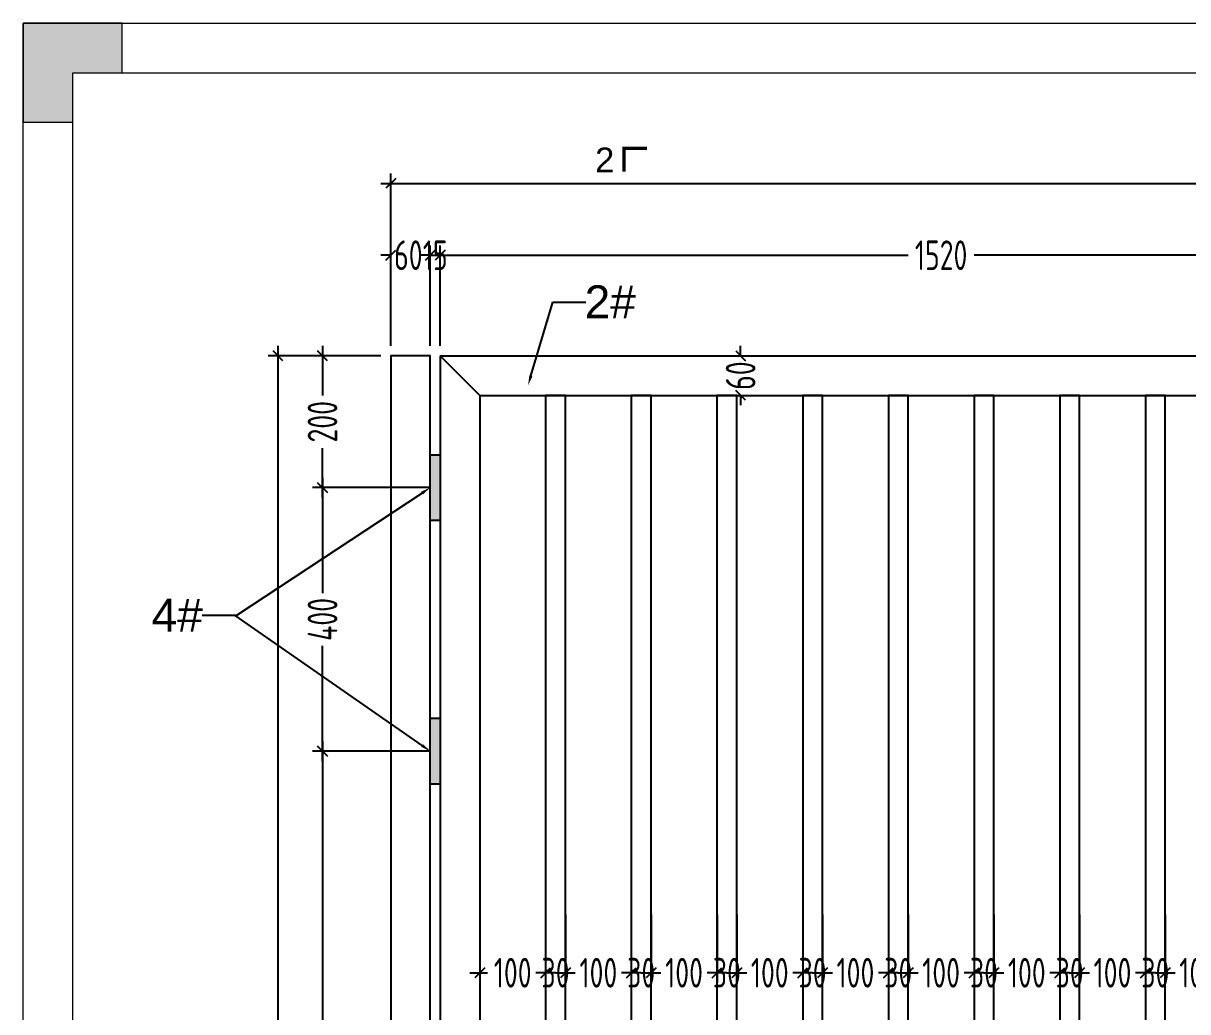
# Model space of a CAD drawing. Header units: millimetres. Extents: x 136606 to 1229059, y 82794 to 127566.
# Drawn here: x 963961 to 965728, y 125840 to 127340 of the extents above; entities that cross this region are included whole.
import ezdxf
from ezdxf import colors
from ezdxf.entities.mleader import LeaderData, LeaderLine
from ezdxf.math import Vec2, Vec3

# ---------------------------------------------------------------- set-up
doc = ezdxf.new("R2010")
doc.units = ezdxf.units.MM
for name, color, linetype in [('00打印图框', 255, 'Continuous'), ('方管', 100, 'Continuous'), ('标注', 9, 'Continuous')]:
    doc.layers.add(name, color=color, linetype=linetype)
doc.layers.add('图框', color=7, linetype='Continuous', lineweight=13)
doc.layers.add('文本', color=3, linetype='Continuous', lineweight=13)
doc.styles.add('Arial', font='arial.ttf')
doc.styles.add('hztxt', font='ros1.shx', dxfattribs={"width": 0.8, "bigfont": 'hztxt.shx'})
doc.dimstyles.new('DIM-15', dxfattribs={"dimscale": 15, "dimtxt": 3, "dimasz": 1, "dimexe": 1, "dimexo": 1, "dimgap": 0.5, "dimtad": 0, "dimdec": 1, "dimrnd": 0.0005, "dimzin": 9, "dimdsep": 46, "dimtxsty": 'hztxt', "dimblk": 'OBLIQUE', "dimcen": 0, "dimdle": 1, "dimclrd": 9, "dimclre": 9, "dimclrt": 2, "dimazin": 2, "dimtfac": 1, "dimtdec": 1, "dimtix": 1, "dimtofl": 0, "dimtmove": 2, "dimatfit": 3, "dimfxl": 1, "dimarcsym": 2})

# ---------------------------------------------------------------- blocks, each defined once
blk = doc.blocks.new('_Oblique')
at = {"color": 0, "linetype": 'ByBlock', "lineweight": -2}
blk.add_line((-0.5, -0.5), (0.5, 0.5), dxfattribs=at)
blk = doc.blocks.new('*D1423')
at = {"layer": 'Defpoints', "color": 0, "transparency": 16777216}
for p in [(967718.8, 127097.1), (964518.8, 126835.3), (967718.8, 126835.3)]:
    blk.add_point(p, dxfattribs=at)
at = {"layer": '标注', "color": 9, "lineweight": -2, "transparency": 16777216}
for p, q in [((964518.8, 126850.3), (964518.8, 127112.1)), ((967718.8, 126850.3), (967718.8, 127112.1)), ((964503.8, 127097.1), (966066.9, 127097.1)), ((967733.8, 127097.1), (966170.7, 127097.1))]:
    blk.add_line(p, q, dxfattribs=at)
at = {"layer": '标注', "color": 9, "lineweight": -2, "transparency": 16777216, "xscale": 15, "yscale": 15, "zscale": 15, "rotation": 180}
blk.add_blockref('_Oblique', (964518.8, 127097.1), dxfattribs=at)
at = {"layer": '标注', "color": 9, "lineweight": -2, "transparency": 16777216, "xscale": 15, "yscale": 15, "zscale": 15}
blk.add_blockref('_Oblique', (967718.8, 127097.1), dxfattribs=at)
at = {"layer": '标注', "color": 2, "transparency": 16777216, "insert": (966118.8, 127097.1), "char_height": 45, "attachment_point": 5, "style": 'hztxt'}
blk.add_mtext('3200', dxfattribs=at)
blk = doc.blocks.new('*D1442')
at = {"layer": 'Defpoints', "color": 0, "transparency": 16777216}
for p in [(966113.8, 126988), (964593.8, 126835.3), (966113.8, 126835.3)]:
    blk.add_point(p, dxfattribs=at)
at = {"layer": '标注', "color": 9, "lineweight": -2, "transparency": 16777216}
for p, q in [((964593.8, 126850.3), (964593.8, 127003)), ((966113.8, 126850.3), (966113.8, 127003)), ((964578.8, 126988), (965303.7, 126988)), ((966128.8, 126988), (965403.9, 126988))]:
    blk.add_line(p, q, dxfattribs=at)
at = {"layer": '标注', "color": 9, "lineweight": -2, "transparency": 16777216, "xscale": 15, "yscale": 15, "zscale": 15, "rotation": 180}
blk.add_blockref('_Oblique', (964593.8, 126988), dxfattribs=at)
at = {"layer": '标注', "color": 9, "lineweight": -2, "transparency": 16777216, "xscale": 15, "yscale": 15, "zscale": 15}
blk.add_blockref('_Oblique', (966113.8, 126988), dxfattribs=at)
at = {"layer": '标注', "color": 2, "transparency": 16777216, "insert": (965353.8, 126988), "char_height": 45, "attachment_point": 5, "style": 'hztxt'}
blk.add_mtext('1520', dxfattribs=at)
blk = doc.blocks.new('*D1424')
at = {"layer": 'Defpoints', "color": 0, "transparency": 16777216}
for p in [(964578.8, 126988), (964578.8, 126835.3), (964593.8, 126835.3)]:
    blk.add_point(p, dxfattribs=at)
at = {"layer": '方管', "color": 9, "lineweight": -2, "transparency": 16777216}
for p, q in [((964578.8, 126850.3), (964578.8, 127003)), ((964593.8, 126850.3), (964593.8, 127003)), ((964578.8, 126988), (964563.8, 126988)), ((964593.8, 126988), (964608.8, 126988))]:
    blk.add_line(p, q, dxfattribs=at)
at = {"layer": '方管', "color": 9, "lineweight": -2, "transparency": 16777216, "xscale": 15, "yscale": 15, "zscale": 15}
blk.add_blockref('_Oblique', (964578.8, 126988), dxfattribs=at)
at = {"layer": '方管', "color": 9, "lineweight": -2, "transparency": 16777216, "xscale": 15, "yscale": 15, "zscale": 15, "rotation": 180}
blk.add_blockref('_Oblique', (964593.8, 126988), dxfattribs=at)
at = {"layer": '方管', "color": 2, "transparency": 16777216, "insert": (964586.3, 126988), "char_height": 45, "attachment_point": 5, "style": 'hztxt'}
blk.add_mtext('15', dxfattribs=at)
blk = doc.blocks.new('*D1406')
at = {"layer": 'Defpoints', "color": 0, "transparency": 16777216}
for p in [(964518.8, 126988), (964518.8, 126835.3), (964578.8, 126835.3)]:
    blk.add_point(p, dxfattribs=at)
at = {"layer": '方管', "color": 9, "lineweight": -2, "transparency": 16777216}
for p, q in [((964518.8, 126850.3), (964518.8, 127003)), ((964578.8, 126850.3), (964578.8, 127003)), ((964518.8, 126988), (964503.8, 126988)), ((964578.8, 126988), (964593.8, 126988))]:
    blk.add_line(p, q, dxfattribs=at)
at = {"layer": '方管', "color": 9, "lineweight": -2, "transparency": 16777216, "xscale": 15, "yscale": 15, "zscale": 15}
blk.add_blockref('_Oblique', (964518.8, 126988), dxfattribs=at)
at = {"layer": '方管', "color": 9, "lineweight": -2, "transparency": 16777216, "xscale": 15, "yscale": 15, "zscale": 15, "rotation": 180}
blk.add_blockref('_Oblique', (964578.8, 126988), dxfattribs=at)
at = {"layer": '方管', "color": 2, "transparency": 16777216, "insert": (964545.5, 126988), "char_height": 45, "attachment_point": 5, "style": 'hztxt'}
blk.add_mtext('60', dxfattribs=at)
blk = doc.blocks.new('*D1410')
at = {"layer": 'Defpoints', "color": 0, "transparency": 16777216}
for p in [(964518.8, 126835.3), (964347.7, 124545.3), (964518.8, 124545.3)]:
    blk.add_point(p, dxfattribs=at)
at = {"layer": '标注', "color": 9, "lineweight": -2, "transparency": 16777216}
for p, q in [((964347.7, 126850.3), (964347.7, 125742.2)), ((964503.8, 126835.3), (964332.7, 126835.3)), ((964347.7, 124530.3), (964347.7, 125638.4)), ((964503.8, 124545.3), (964332.7, 124545.3))]:
    blk.add_line(p, q, dxfattribs=at)
at = {"layer": '标注', "color": 9, "lineweight": -2, "transparency": 16777216, "xscale": 15, "yscale": 15, "zscale": 15}
for p, rotation in [((964347.7, 126835.3), 90), ((964347.7, 124545.3), 270)]:
    blk.add_blockref('_Oblique', p, dxfattribs=dict(at, rotation=rotation))
at = {"layer": '标注', "color": 2, "transparency": 16777216, "insert": (964347.7, 125690.3), "char_height": 45, "attachment_point": 5, "rotation": 90, "style": 'hztxt'}
blk.add_mtext('2290', dxfattribs=at)
blk = doc.blocks.new('*D1441')
at = {"layer": 'Defpoints', "color": 0, "transparency": 16777216}
for p in [(965016.3, 126835.3), (965049.6, 126835.3), (965016.3, 126775.3)]:
    blk.add_point(p, dxfattribs=at)
at = {"layer": '标注', "color": 9, "lineweight": -2, "transparency": 16777216}
for p, q in [((965049.6, 126835.3), (965049.6, 126850.3)), ((965031.3, 126835.3), (965064.6, 126835.3)), ((965031.3, 126775.3), (965064.6, 126775.3)), ((965049.6, 126775.3), (965049.6, 126760.3))]:
    blk.add_line(p, q, dxfattribs=at)
at = {"layer": '标注', "color": 9, "lineweight": -2, "transparency": 16777216, "xscale": 15, "yscale": 15, "zscale": 15}
for p, rotation in [((965049.6, 126835.3), 270), ((965049.6, 126775.3), 90)]:
    blk.add_blockref('_Oblique', p, dxfattribs=dict(at, rotation=rotation))
at = {"layer": '标注', "color": 2, "transparency": 16777216, "insert": (965049.6, 126805.3), "char_height": 45, "attachment_point": 5, "rotation": 90, "style": 'hztxt'}
blk.add_mtext('60', dxfattribs=at)
blk = doc.blocks.new('GW-TK')
at = {"layer": '图框', "linetype": 'Continuous', "lineweight": 0}
h = blk.add_hatch(color=256, dxfattribs=at)
h.dxf.hatch_style = 1
h.paths.add_polyline_path([(927183.55, 464715.01), (927183.55, 464705.01), (927188.55, 464705.01), (927188.55, 464710.01), (927193.56, 464710.01), (927193.56, 464715.01)])
blk.add_lwpolyline([(927188.55, 464705.01), (927188.55, 464710.01), (927193.56, 464710.01), (927193.56, 464715.01), (927183.55, 464715.01), (927183.55, 464705.01)], close=True, dxfattribs=at)
at = {"layer": '图框'}
for points in [[(927183.55, 464715.01), (927603.55, 464715.01), (927603.55, 464418.01), (927183.55, 464418.01)], [(927188.55, 464710.01), (927598.55, 464710.01), (927598.55, 464423.01), (927188.55, 464423.01)]]:
    blk.add_lwpolyline(points, close=True, dxfattribs=at)
blk = doc.blocks.new('*D1425')
at = {"layer": 'Defpoints', "color": 0, "transparency": 16777216}
for p in [(964518.8, 126835.3), (964415.3, 126635.3), (964593.8, 126635.3)]:
    blk.add_point(p, dxfattribs=at)
at = {"layer": '方管', "color": 9, "lineweight": -2, "transparency": 16777216}
for p, q in [((964415.3, 126850.3), (964415.3, 126775.2)), ((964503.8, 126835.3), (964400.3, 126835.3)), ((964415.3, 126620.3), (964415.3, 126695.4)), ((964578.8, 126635.3), (964400.3, 126635.3))]:
    blk.add_line(p, q, dxfattribs=at)
at = {"layer": '方管', "color": 9, "lineweight": -2, "transparency": 16777216, "xscale": 15, "yscale": 15, "zscale": 15}
for p, rotation in [((964415.3, 126835.3), 90), ((964415.3, 126635.3), 270)]:
    blk.add_blockref('_Oblique', p, dxfattribs=dict(at, rotation=rotation))
at = {"layer": '方管', "color": 2, "transparency": 16777216, "insert": (964415.3, 126735.3), "char_height": 45, "attachment_point": 5, "rotation": 90, "style": 'hztxt'}
blk.add_mtext('200', dxfattribs=at)
blk = doc.blocks.new('*D1426')
at = {"color": 9, "lineweight": -2, "transparency": 16777216}
for p, q in [((964415.3, 126650.3), (964415.3, 126475.2)), ((964578.8, 126635.3), (964400.3, 126635.3)), ((964415.3, 126220.3), (964415.3, 126395.4)), ((964578.8, 126235.3), (964400.3, 126235.3))]:
    blk.add_line(p, q, dxfattribs=at)
at = {"layer": 'Defpoints', "color": 0, "transparency": 16777216}
for p in [(964593.8, 126635.3), (964415.3, 126235.3), (964593.8, 126235.3)]:
    blk.add_point(p, dxfattribs=at)
at = {"color": 9, "lineweight": -2, "transparency": 16777216, "xscale": 15, "yscale": 15, "zscale": 15}
for p, rotation in [((964415.3, 126635.3), 90), ((964415.3, 126235.3), 270)]:
    blk.add_blockref('_Oblique', p, dxfattribs=dict(at, rotation=rotation))
at = {"color": 2, "transparency": 16777216, "insert": (964415.3, 126435.3), "char_height": 45, "attachment_point": 5, "rotation": 90, "style": 'hztxt'}
blk.add_mtext('400', dxfattribs=at)
blk = doc.blocks.new('*D1427')
at = {"color": 9, "lineweight": -2, "transparency": 16777216}
for p, q in [((964415.3, 126250.3), (964415.3, 125600.4)), ((964578.8, 126235.3), (964400.3, 126235.3)), ((964415.3, 124850.3), (964415.3, 125500.2)), ((964578.8, 124865.3), (964400.3, 124865.3))]:
    blk.add_line(p, q, dxfattribs=at)
at = {"layer": 'Defpoints', "color": 0, "transparency": 16777216}
for p in [(964593.8, 126235.3), (964415.3, 124865.3), (964593.8, 124865.3)]:
    blk.add_point(p, dxfattribs=at)
at = {"color": 9, "lineweight": -2, "transparency": 16777216, "xscale": 15, "yscale": 15, "zscale": 15}
for p, rotation in [((964415.3, 126235.3), 90), ((964415.3, 124865.3), 270)]:
    blk.add_blockref('_Oblique', p, dxfattribs=dict(at, rotation=rotation))
at = {"color": 2, "transparency": 16777216, "insert": (964415.3, 125550.3), "char_height": 45, "attachment_point": 5, "rotation": 90, "style": 'hztxt'}
blk.add_mtext('1370', dxfattribs=at)
blk = doc.blocks.new('*U1349')
at = {"layer": '方管', "color": 0}
blk.add_lwpolyline([(-15, 1025), (-15, -1025), (15, -1025), (15, 1025), (-15, 1025)], dxfattribs=at)
blk = doc.blocks.new('*U1350')
at = {"color": 0, "linetype": 'ByBlock', "lineweight": -2, "transparency": 16777216}
for p in [(0, 0), (130, 0), (260, 0), (390, 0), (520, 0), (650, 0), (780, 0), (910, 0), (1040, 0), (1170, 0)]:
    blk.add_blockref('*U1349', p, dxfattribs=at)
blk = doc.blocks.new('*D1428')
at = {"color": 9, "lineweight": -2, "transparency": 16777216}
for p, q in [((964653.8, 125987.6), (964653.8, 125884)), ((964753.8, 125987.6), (964753.8, 125884)), ((964638.8, 125899), (964665.7, 125899)), ((964768.8, 125899), (964741.9, 125899))]:
    blk.add_line(p, q, dxfattribs=at)
at = {"layer": 'Defpoints', "color": 0, "transparency": 16777216}
for p in [(964653.8, 126002.6), (964753.8, 126002.6), (964753.8, 125899)]:
    blk.add_point(p, dxfattribs=at)
at = {"color": 9, "lineweight": -2, "transparency": 16777216, "xscale": 15, "yscale": 15, "zscale": 15, "rotation": 180}
blk.add_blockref('_Oblique', (964653.8, 125899), dxfattribs=at)
at = {"color": 9, "lineweight": -2, "transparency": 16777216, "xscale": 15, "yscale": 15, "zscale": 15}
blk.add_blockref('_Oblique', (964753.8, 125899), dxfattribs=at)
at = {"color": 2, "transparency": 16777216, "insert": (964703.8, 125899), "char_height": 45, "attachment_point": 5, "style": 'hztxt'}
blk.add_mtext('100', dxfattribs=at)
blk = doc.blocks.new('*D1429')
at = {"color": 9, "lineweight": -2, "transparency": 16777216}
for p, q in [((964753.8, 125987.6), (964753.8, 125884)), ((964783.8, 125987.6), (964783.8, 125884)), ((964753.8, 125899), (964738.8, 125899)), ((964783.8, 125899), (964798.8, 125899))]:
    blk.add_line(p, q, dxfattribs=at)
at = {"layer": 'Defpoints', "color": 0, "transparency": 16777216}
for p in [(964753.8, 126002.6), (964783.8, 126002.6), (964783.8, 125899)]:
    blk.add_point(p, dxfattribs=at)
at = {"color": 9, "lineweight": -2, "transparency": 16777216, "xscale": 15, "yscale": 15, "zscale": 15}
blk.add_blockref('_Oblique', (964753.8, 125899), dxfattribs=at)
at = {"color": 9, "lineweight": -2, "transparency": 16777216, "xscale": 15, "yscale": 15, "zscale": 15, "rotation": 180}
blk.add_blockref('_Oblique', (964783.8, 125899), dxfattribs=at)
at = {"color": 2, "transparency": 16777216, "insert": (964768.8, 125899), "char_height": 45, "attachment_point": 5, "style": 'hztxt'}
blk.add_mtext('30', dxfattribs=at)
blk = doc.blocks.new('*D1430')
at = {"color": 9, "lineweight": -2, "transparency": 16777216}
for p, q in [((964783.8, 125987.6), (964783.8, 125884)), ((964883.8, 125987.6), (964883.8, 125884)), ((964768.8, 125899), (964795.7, 125899)), ((964898.8, 125899), (964871.9, 125899))]:
    blk.add_line(p, q, dxfattribs=at)
at = {"layer": 'Defpoints', "color": 0, "transparency": 16777216}
for p in [(964783.8, 126002.6), (964883.8, 126002.6), (964883.8, 125899)]:
    blk.add_point(p, dxfattribs=at)
at = {"color": 9, "lineweight": -2, "transparency": 16777216, "xscale": 15, "yscale": 15, "zscale": 15, "rotation": 180}
blk.add_blockref('_Oblique', (964783.8, 125899), dxfattribs=at)
at = {"color": 9, "lineweight": -2, "transparency": 16777216, "xscale": 15, "yscale": 15, "zscale": 15}
blk.add_blockref('_Oblique', (964883.8, 125899), dxfattribs=at)
at = {"color": 2, "transparency": 16777216, "insert": (964833.8, 125899), "char_height": 45, "attachment_point": 5, "style": 'hztxt'}
blk.add_mtext('100', dxfattribs=at)
blk = doc.blocks.new('*D1366')
at = {"color": 9, "lineweight": -2, "transparency": 16777216}
for p, q in [((964883.8, 125987.6), (964883.8, 125884)), ((964913.8, 125987.6), (964913.8, 125884)), ((964883.8, 125899), (964868.8, 125899)), ((964913.8, 125899), (964928.8, 125899))]:
    blk.add_line(p, q, dxfattribs=at)
at = {"layer": 'Defpoints', "color": 0, "transparency": 16777216}
for p in [(964883.8, 126002.6), (964913.8, 126002.6), (964913.8, 125899)]:
    blk.add_point(p, dxfattribs=at)
at = {"color": 9, "lineweight": -2, "transparency": 16777216, "xscale": 15, "yscale": 15, "zscale": 15}
blk.add_blockref('_Oblique', (964883.8, 125899), dxfattribs=at)
at = {"color": 9, "lineweight": -2, "transparency": 16777216, "xscale": 15, "yscale": 15, "zscale": 15, "rotation": 180}
blk.add_blockref('_Oblique', (964913.8, 125899), dxfattribs=at)
at = {"color": 2, "transparency": 16777216, "insert": (964898.8, 125899), "char_height": 45, "attachment_point": 5, "style": 'hztxt'}
blk.add_mtext('30', dxfattribs=at)
blk = doc.blocks.new('*D1367')
at = {"color": 9, "lineweight": -2, "transparency": 16777216}
for p, q in [((964913.8, 125987.6), (964913.8, 125884)), ((965013.8, 125987.6), (965013.8, 125884)), ((964898.8, 125899), (964925.7, 125899)), ((965028.8, 125899), (965001.9, 125899))]:
    blk.add_line(p, q, dxfattribs=at)
at = {"layer": 'Defpoints', "color": 0, "transparency": 16777216}
for p in [(964913.8, 126002.6), (965013.8, 126002.6), (965013.8, 125899)]:
    blk.add_point(p, dxfattribs=at)
at = {"color": 9, "lineweight": -2, "transparency": 16777216, "xscale": 15, "yscale": 15, "zscale": 15, "rotation": 180}
blk.add_blockref('_Oblique', (964913.8, 125899), dxfattribs=at)
at = {"color": 9, "lineweight": -2, "transparency": 16777216, "xscale": 15, "yscale": 15, "zscale": 15}
blk.add_blockref('_Oblique', (965013.8, 125899), dxfattribs=at)
at = {"color": 2, "transparency": 16777216, "insert": (964963.8, 125899), "char_height": 45, "attachment_point": 5, "style": 'hztxt'}
blk.add_mtext('100', dxfattribs=at)
blk = doc.blocks.new('*D1368')
at = {"color": 9, "lineweight": -2, "transparency": 16777216}
for p, q in [((965013.8, 125987.6), (965013.8, 125884)), ((965043.8, 125987.6), (965043.8, 125884)), ((965013.8, 125899), (964998.8, 125899)), ((965043.8, 125899), (965058.8, 125899))]:
    blk.add_line(p, q, dxfattribs=at)
at = {"layer": 'Defpoints', "color": 0, "transparency": 16777216}
for p in [(965013.8, 126002.6), (965043.8, 126002.6), (965043.8, 125899)]:
    blk.add_point(p, dxfattribs=at)
at = {"color": 9, "lineweight": -2, "transparency": 16777216, "xscale": 15, "yscale": 15, "zscale": 15}
blk.add_blockref('_Oblique', (965013.8, 125899), dxfattribs=at)
at = {"color": 9, "lineweight": -2, "transparency": 16777216, "xscale": 15, "yscale": 15, "zscale": 15, "rotation": 180}
blk.add_blockref('_Oblique', (965043.8, 125899), dxfattribs=at)
at = {"color": 2, "transparency": 16777216, "insert": (965028.8, 125899), "char_height": 45, "attachment_point": 5, "style": 'hztxt'}
blk.add_mtext('30', dxfattribs=at)
blk = doc.blocks.new('*D1369')
at = {"color": 9, "lineweight": -2, "transparency": 16777216}
for p, q in [((965043.8, 125987.6), (965043.8, 125884)), ((965143.8, 125987.6), (965143.8, 125884)), ((965028.8, 125899), (965055.7, 125899)), ((965158.8, 125899), (965131.9, 125899))]:
    blk.add_line(p, q, dxfattribs=at)
at = {"layer": 'Defpoints', "color": 0, "transparency": 16777216}
for p in [(965043.8, 126002.6), (965143.8, 126002.6), (965143.8, 125899)]:
    blk.add_point(p, dxfattribs=at)
at = {"color": 9, "lineweight": -2, "transparency": 16777216, "xscale": 15, "yscale": 15, "zscale": 15, "rotation": 180}
blk.add_blockref('_Oblique', (965043.8, 125899), dxfattribs=at)
at = {"color": 9, "lineweight": -2, "transparency": 16777216, "xscale": 15, "yscale": 15, "zscale": 15}
blk.add_blockref('_Oblique', (965143.8, 125899), dxfattribs=at)
at = {"color": 2, "transparency": 16777216, "insert": (965093.8, 125899), "char_height": 45, "attachment_point": 5, "style": 'hztxt'}
blk.add_mtext('100', dxfattribs=at)
blk = doc.blocks.new('*D1370')
at = {"color": 9, "lineweight": -2, "transparency": 16777216}
for p, q in [((965143.8, 125987.6), (965143.8, 125884)), ((965173.8, 125987.6), (965173.8, 125884)), ((965143.8, 125899), (965128.8, 125899)), ((965173.8, 125899), (965188.8, 125899))]:
    blk.add_line(p, q, dxfattribs=at)
at = {"layer": 'Defpoints', "color": 0, "transparency": 16777216}
for p in [(965143.8, 126002.6), (965173.8, 126002.6), (965173.8, 125899)]:
    blk.add_point(p, dxfattribs=at)
at = {"color": 9, "lineweight": -2, "transparency": 16777216, "xscale": 15, "yscale": 15, "zscale": 15}
blk.add_blockref('_Oblique', (965143.8, 125899), dxfattribs=at)
at = {"color": 9, "lineweight": -2, "transparency": 16777216, "xscale": 15, "yscale": 15, "zscale": 15, "rotation": 180}
blk.add_blockref('_Oblique', (965173.8, 125899), dxfattribs=at)
at = {"color": 2, "transparency": 16777216, "insert": (965158.8, 125899), "char_height": 45, "attachment_point": 5, "style": 'hztxt'}
blk.add_mtext('30', dxfattribs=at)
blk = doc.blocks.new('*D1371')
at = {"color": 9, "lineweight": -2, "transparency": 16777216}
for p, q in [((965173.8, 125987.6), (965173.8, 125884)), ((965273.8, 125987.6), (965273.8, 125884)), ((965158.8, 125899), (965185.7, 125899)), ((965288.8, 125899), (965261.9, 125899))]:
    blk.add_line(p, q, dxfattribs=at)
at = {"layer": 'Defpoints', "color": 0, "transparency": 16777216}
for p in [(965173.8, 126002.6), (965273.8, 126002.6), (965273.8, 125899)]:
    blk.add_point(p, dxfattribs=at)
at = {"color": 9, "lineweight": -2, "transparency": 16777216, "xscale": 15, "yscale": 15, "zscale": 15, "rotation": 180}
blk.add_blockref('_Oblique', (965173.8, 125899), dxfattribs=at)
at = {"color": 9, "lineweight": -2, "transparency": 16777216, "xscale": 15, "yscale": 15, "zscale": 15}
blk.add_blockref('_Oblique', (965273.8, 125899), dxfattribs=at)
at = {"color": 2, "transparency": 16777216, "insert": (965223.8, 125899), "char_height": 45, "attachment_point": 5, "style": 'hztxt'}
blk.add_mtext('100', dxfattribs=at)
blk = doc.blocks.new('*D1372')
at = {"color": 9, "lineweight": -2, "transparency": 16777216}
for p, q in [((965273.8, 125987.6), (965273.8, 125884)), ((965303.8, 125987.6), (965303.8, 125884)), ((965273.8, 125899), (965258.8, 125899)), ((965303.8, 125899), (965318.8, 125899))]:
    blk.add_line(p, q, dxfattribs=at)
at = {"layer": 'Defpoints', "color": 0, "transparency": 16777216}
for p in [(965273.8, 126002.6), (965303.8, 126002.6), (965303.8, 125899)]:
    blk.add_point(p, dxfattribs=at)
at = {"color": 9, "lineweight": -2, "transparency": 16777216, "xscale": 15, "yscale": 15, "zscale": 15}
blk.add_blockref('_Oblique', (965273.8, 125899), dxfattribs=at)
at = {"color": 9, "lineweight": -2, "transparency": 16777216, "xscale": 15, "yscale": 15, "zscale": 15, "rotation": 180}
blk.add_blockref('_Oblique', (965303.8, 125899), dxfattribs=at)
at = {"color": 2, "transparency": 16777216, "insert": (965288.8, 125899), "char_height": 45, "attachment_point": 5, "style": 'hztxt'}
blk.add_mtext('30', dxfattribs=at)
blk = doc.blocks.new('*D1373')
at = {"color": 9, "lineweight": -2, "transparency": 16777216}
for p, q in [((965303.8, 125987.6), (965303.8, 125884)), ((965403.8, 125987.6), (965403.8, 125884)), ((965288.8, 125899), (965315.7, 125899)), ((965418.8, 125899), (965391.9, 125899))]:
    blk.add_line(p, q, dxfattribs=at)
at = {"layer": 'Defpoints', "color": 0, "transparency": 16777216}
for p in [(965303.8, 126002.6), (965403.8, 126002.6), (965403.8, 125899)]:
    blk.add_point(p, dxfattribs=at)
at = {"color": 9, "lineweight": -2, "transparency": 16777216, "xscale": 15, "yscale": 15, "zscale": 15, "rotation": 180}
blk.add_blockref('_Oblique', (965303.8, 125899), dxfattribs=at)
at = {"color": 9, "lineweight": -2, "transparency": 16777216, "xscale": 15, "yscale": 15, "zscale": 15}
blk.add_blockref('_Oblique', (965403.8, 125899), dxfattribs=at)
at = {"color": 2, "transparency": 16777216, "insert": (965353.8, 125899), "char_height": 45, "attachment_point": 5, "style": 'hztxt'}
blk.add_mtext('100', dxfattribs=at)
blk = doc.blocks.new('*D1374')
at = {"color": 9, "lineweight": -2, "transparency": 16777216}
for p, q in [((965403.8, 125987.6), (965403.8, 125884)), ((965433.8, 125987.6), (965433.8, 125884)), ((965403.8, 125899), (965388.8, 125899)), ((965433.8, 125899), (965448.8, 125899))]:
    blk.add_line(p, q, dxfattribs=at)
at = {"layer": 'Defpoints', "color": 0, "transparency": 16777216}
for p in [(965403.8, 126002.6), (965433.8, 126002.6), (965433.8, 125899)]:
    blk.add_point(p, dxfattribs=at)
at = {"color": 9, "lineweight": -2, "transparency": 16777216, "xscale": 15, "yscale": 15, "zscale": 15}
blk.add_blockref('_Oblique', (965403.8, 125899), dxfattribs=at)
at = {"color": 9, "lineweight": -2, "transparency": 16777216, "xscale": 15, "yscale": 15, "zscale": 15, "rotation": 180}
blk.add_blockref('_Oblique', (965433.8, 125899), dxfattribs=at)
at = {"color": 2, "transparency": 16777216, "insert": (965418.8, 125899), "char_height": 45, "attachment_point": 5, "style": 'hztxt'}
blk.add_mtext('30', dxfattribs=at)
blk = doc.blocks.new('*D1375')
at = {"color": 9, "lineweight": -2, "transparency": 16777216}
for p, q in [((965433.8, 125987.6), (965433.8, 125884)), ((965533.8, 125987.6), (965533.8, 125884)), ((965418.8, 125899), (965445.7, 125899)), ((965548.8, 125899), (965521.9, 125899))]:
    blk.add_line(p, q, dxfattribs=at)
at = {"layer": 'Defpoints', "color": 0, "transparency": 16777216}
for p in [(965433.8, 126002.6), (965533.8, 126002.6), (965533.8, 125899)]:
    blk.add_point(p, dxfattribs=at)
at = {"color": 9, "lineweight": -2, "transparency": 16777216, "xscale": 15, "yscale": 15, "zscale": 15, "rotation": 180}
blk.add_blockref('_Oblique', (965433.8, 125899), dxfattribs=at)
at = {"color": 9, "lineweight": -2, "transparency": 16777216, "xscale": 15, "yscale": 15, "zscale": 15}
blk.add_blockref('_Oblique', (965533.8, 125899), dxfattribs=at)
at = {"color": 2, "transparency": 16777216, "insert": (965483.8, 125899), "char_height": 45, "attachment_point": 5, "style": 'hztxt'}
blk.add_mtext('100', dxfattribs=at)
blk = doc.blocks.new('*D1376')
at = {"color": 9, "lineweight": -2, "transparency": 16777216}
for p, q in [((965533.8, 125987.6), (965533.8, 125884)), ((965563.8, 125987.6), (965563.8, 125884)), ((965533.8, 125899), (965518.8, 125899)), ((965563.8, 125899), (965578.8, 125899))]:
    blk.add_line(p, q, dxfattribs=at)
at = {"layer": 'Defpoints', "color": 0, "transparency": 16777216}
for p in [(965533.8, 126002.6), (965563.8, 126002.6), (965563.8, 125899)]:
    blk.add_point(p, dxfattribs=at)
at = {"color": 9, "lineweight": -2, "transparency": 16777216, "xscale": 15, "yscale": 15, "zscale": 15}
blk.add_blockref('_Oblique', (965533.8, 125899), dxfattribs=at)
at = {"color": 9, "lineweight": -2, "transparency": 16777216, "xscale": 15, "yscale": 15, "zscale": 15, "rotation": 180}
blk.add_blockref('_Oblique', (965563.8, 125899), dxfattribs=at)
at = {"color": 2, "transparency": 16777216, "insert": (965548.8, 125899), "char_height": 45, "attachment_point": 5, "style": 'hztxt'}
blk.add_mtext('30', dxfattribs=at)
blk = doc.blocks.new('*D1377')
at = {"color": 9, "lineweight": -2, "transparency": 16777216}
for p, q in [((965563.8, 125987.6), (965563.8, 125884)), ((965663.8, 125987.6), (965663.8, 125884)), ((965548.8, 125899), (965575.7, 125899)), ((965678.8, 125899), (965651.9, 125899))]:
    blk.add_line(p, q, dxfattribs=at)
at = {"layer": 'Defpoints', "color": 0, "transparency": 16777216}
for p in [(965563.8, 126002.6), (965663.8, 126002.6), (965663.8, 125899)]:
    blk.add_point(p, dxfattribs=at)
at = {"color": 9, "lineweight": -2, "transparency": 16777216, "xscale": 15, "yscale": 15, "zscale": 15, "rotation": 180}
blk.add_blockref('_Oblique', (965563.8, 125899), dxfattribs=at)
at = {"color": 9, "lineweight": -2, "transparency": 16777216, "xscale": 15, "yscale": 15, "zscale": 15}
blk.add_blockref('_Oblique', (965663.8, 125899), dxfattribs=at)
at = {"color": 2, "transparency": 16777216, "insert": (965613.8, 125899), "char_height": 45, "attachment_point": 5, "style": 'hztxt'}
blk.add_mtext('100', dxfattribs=at)
blk = doc.blocks.new('*D1378')
at = {"color": 9, "lineweight": -2, "transparency": 16777216}
for p, q in [((965663.8, 125987.6), (965663.8, 125884)), ((965693.8, 125987.6), (965693.8, 125884)), ((965663.8, 125899), (965648.8, 125899)), ((965693.8, 125899), (965708.8, 125899))]:
    blk.add_line(p, q, dxfattribs=at)
at = {"layer": 'Defpoints', "color": 0, "transparency": 16777216}
for p in [(965663.8, 126002.6), (965693.8, 126002.6), (965693.8, 125899)]:
    blk.add_point(p, dxfattribs=at)
at = {"color": 9, "lineweight": -2, "transparency": 16777216, "xscale": 15, "yscale": 15, "zscale": 15}
blk.add_blockref('_Oblique', (965663.8, 125899), dxfattribs=at)
at = {"color": 9, "lineweight": -2, "transparency": 16777216, "xscale": 15, "yscale": 15, "zscale": 15, "rotation": 180}
blk.add_blockref('_Oblique', (965693.8, 125899), dxfattribs=at)
at = {"color": 2, "transparency": 16777216, "insert": (965678.8, 125899), "char_height": 45, "attachment_point": 5, "style": 'hztxt'}
blk.add_mtext('30', dxfattribs=at)
blk = doc.blocks.new('*D1379')
at = {"color": 9, "lineweight": -2, "transparency": 16777216}
for p, q in [((965693.8, 125987.6), (965693.8, 125884)), ((965793.8, 125987.6), (965793.8, 125884)), ((965678.8, 125899), (965705.7, 125899)), ((965808.8, 125899), (965781.9, 125899))]:
    blk.add_line(p, q, dxfattribs=at)
at = {"layer": 'Defpoints', "color": 0, "transparency": 16777216}
for p in [(965693.8, 126002.6), (965793.8, 126002.6), (965793.8, 125899)]:
    blk.add_point(p, dxfattribs=at)
at = {"color": 9, "lineweight": -2, "transparency": 16777216, "xscale": 15, "yscale": 15, "zscale": 15, "rotation": 180}
blk.add_blockref('_Oblique', (965693.8, 125899), dxfattribs=at)
at = {"color": 9, "lineweight": -2, "transparency": 16777216, "xscale": 15, "yscale": 15, "zscale": 15}
blk.add_blockref('_Oblique', (965793.8, 125899), dxfattribs=at)
at = {"color": 2, "transparency": 16777216, "insert": (965743.8, 125899), "char_height": 45, "attachment_point": 5, "style": 'hztxt'}
blk.add_mtext('100', dxfattribs=at)

msp = doc.modelspace()

# ---------------------------------------------------------------- hatches: boundary and pattern name
at = {"layer": '方管'}
h = msp.add_hatch(color=256, dxfattribs=at)
h.dxf.hatch_style = 1
h.paths.add_polyline_path([(964593.7707, 126685.2991), (964578.7707, 126685.2991), (964578.7707, 126585.2991), (964593.7707, 126585.2991)])
h = msp.add_hatch(color=256, dxfattribs=at)
h.dxf.hatch_style = 1
h.paths.add_polyline_path([(964593.7707, 126285.2991), (964578.7707, 126285.2991), (964578.7707, 126185.2991), (964593.7707, 126185.2991)])

# ---------------------------------------------------------------- linework, layer by layer
at = {"const_width": 5}
msp.add_lwpolyline([(964907.8005, 127150.048), (964872.8005, 127150.048), (964872.8005, 127115.048)], dxfattribs=at)
at = {"color": 3}
for points in [[(964593.7707, 126685.2991), (964593.7707, 126585.2991), (964578.7707, 126585.2991), (964578.7707, 126685.2991), (964593.7707, 126685.2991)], [(964593.7707, 126285.2991), (964593.7707, 126185.2991), (964578.7707, 126185.2991), (964578.7707, 126285.2991), (964593.7707, 126285.2991)]]:
    msp.add_lwpolyline(points, dxfattribs=at)
at = {"layer": '标注', "color": 4}
for points in [[(964578.7707, 124553.2998), (964578.7707, 126835.2991), (964518.7707, 126835.2991), (964518.7707, 124553.2998)], [(964593.7707, 126835.2991), (966113.7707, 126835.2991), (966113.7707, 124665.2991), (964593.7707, 124665.2991)], [(964593.7707, 126835.2991), (964593.7707, 124665.2991)], [(964653.7707, 126775.2991), (964593.7707, 126835.2991)], [(964653.7707, 126775.2991), (966053.7707, 126775.2991), (966053.7707, 124725.2991), (964653.7707, 124725.2991)], [(964653.7707, 126775.2991), (964653.7707, 124725.2991)]]:
    msp.add_lwpolyline(points, dxfattribs=at)

# ---------------------------------------------------------------- block references
msp.add_blockref('*U1350', (964768.7558, 125750.2991))
at = {"layer": '文本', "xscale": 15, "yscale": 15, "zscale": 15}
msp.add_blockref('GW-TK', (-12943791.9757, -6843385.1419), dxfattribs=at)

# ---------------------------------------------------------------- texts
at = {"layer": '00打印图框', "color": 6, "style": 'Arial'}
msp.add_text('2', height=37.5, dxfattribs=at).set_placement((964828.8528, 127113.979))

# ---------------------------------------------------------------- dimensions: what is measured, and where the dimension line sits
for base, p1, p2, picture, middle in [((964415.2724, 126235.2991), (964593.7707, 126635.2991), (964593.7707, 126235.2991), '*D1426', (964415.2724, 126435.2991)), ((964415.2724, 124865.2991), (964593.7707, 126235.2991), (964593.7707, 124865.2991), '*D1427', (964415.2724, 125550.2991))]:
    dim = msp.add_linear_dim(base=base, p1=p1, p2=p2, angle=90, dimstyle='DIM-15')
    dim.commit()
    dim.dimension.update_dxf_attribs({"geometry": picture, "text_midpoint": middle})
for base, p1, p2, picture, middle in [((964753.7558, 125899.0338), (964653.7707, 126002.6323), (964753.7558, 126002.6323), '*D1428', (964703.7632, 125899.0338)), ((964783.7558, 125899.0338), (964753.7558, 126002.6323), (964783.7558, 126002.6323), '*D1429', (964768.7558, 125899.0338)), ((964883.7558, 125899.0338), (964783.7558, 126002.6323), (964883.7558, 126002.6323), '*D1430', (964833.7558, 125899.0338)), ((964913.7558, 125899.0338), (964883.7558, 126002.6323), (964913.7558, 126002.6323), '*D1366', (964898.7558, 125899.0338)), ((965013.7558, 125899.0338), (964913.7558, 126002.6323), (965013.7558, 126002.6323), '*D1367', (964963.7558, 125899.0338)), ((965043.7558, 125899.0338), (965013.7558, 126002.6323), (965043.7558, 126002.6323), '*D1368', (965028.7558, 125899.0338)), ((965143.7558, 125899.0338), (965043.7558, 126002.6323), (965143.7558, 126002.6323), '*D1369', (965093.7558, 125899.0338)), ((965173.7558, 125899.0338), (965143.7558, 126002.6323), (965173.7558, 126002.6323), '*D1370', (965158.7558, 125899.0338)), ((965273.7558, 125899.0338), (965173.7558, 126002.6323), (965273.7558, 126002.6323), '*D1371', (965223.7558, 125899.0338)), ((965303.7558, 125899.0338), (965273.7558, 126002.6323), (965303.7558, 126002.6323), '*D1372', (965288.7558, 125899.0338)), ((965403.7558, 125899.0338), (965303.7558, 126002.6323), (965403.7558, 126002.6323), '*D1373', (965353.7558, 125899.0338)), ((965433.7558, 125899.0338), (965403.7558, 126002.6323), (965433.7558, 126002.6323), '*D1374', (965418.7558, 125899.0338)), ((965533.7558, 125899.0338), (965433.7558, 126002.6323), (965533.7558, 126002.6323), '*D1375', (965483.7558, 125899.0338)), ((965563.7558, 125899.0338), (965533.7558, 126002.6323), (965563.7558, 126002.6323), '*D1376', (965548.7558, 125899.0338)), ((965663.7558, 125899.0338), (965563.7558, 126002.6323), (965663.7558, 126002.6323), '*D1377', (965613.7558, 125899.0338)), ((965693.7558, 125899.0338), (965663.7558, 126002.6323), (965693.7558, 126002.6323), '*D1378', (965678.7558, 125899.0338)), ((965793.7558, 125899.0338), (965693.7558, 126002.6323), (965793.7558, 126002.6323), '*D1379', (965743.7558, 125899.0338))]:
    dim = msp.add_linear_dim(base=base, p1=p1, p2=p2, dimstyle='DIM-15')
    dim.commit()
    dim.dimension.update_dxf_attribs({"geometry": picture, "text_midpoint": middle})
at = {"layer": '方管'}
dim = msp.add_linear_dim(base=(964518.7707, 126987.9565), p1=(964578.7707, 126835.2991), p2=(964518.7707, 126835.2991), dimstyle='DIM-15', dxfattribs=at)
dim.commit()
dim.dimension.update_dxf_attribs({"geometry": '*D1406', "text_midpoint": (964545.499, 126987.9565), "dimtype": 160})
dim = msp.add_linear_dim(base=(964578.7707, 126987.9565), p1=(964593.7707, 126835.2991), p2=(964578.7707, 126835.2991), dimstyle='DIM-15', dxfattribs=at)
dim.commit()
dim.dimension.update_dxf_attribs({"geometry": '*D1424', "text_midpoint": (964586.2707, 126987.9565)})
dim = msp.add_linear_dim(base=(964415.2724, 126635.2991), p1=(964518.7707, 126835.2991), p2=(964593.7707, 126635.2991), angle=90, dimstyle='DIM-15', dxfattribs=at)
dim.commit()
dim.dimension.update_dxf_attribs({"geometry": '*D1425', "text_midpoint": (964415.2724, 126735.2991)})
at = {"layer": '标注'}
for p1, p2, distance, picture, middle in [((964518.7707, 126835.2991), (967718.7707, 126835.2991), 261.8124, '*D1423', (966118.7707, 127097.1115)), ((964593.7707, 126835.2991), (966113.7707, 126835.2991), 152.6574, '*D1442', (965353.7707, 126987.9565))]:
    dim = msp.add_aligned_dim(p1=p1, p2=p2, distance=distance, dimstyle='DIM-15', dxfattribs=at)
    dim.commit()
    dim.dimension.update_dxf_attribs({"geometry": picture, "text_midpoint": middle})
for base, p1, p2, picture, middle in [((964347.7499, 124545.2998), (964518.7707, 126835.2991), (964518.7707, 124545.2998), '*D1410', (964347.7499, 125690.2994)), ((965049.5746, 126835.2991), (965016.3479, 126775.2991), (965016.3479, 126835.2991), '*D1441', (965049.5746, 126805.2991))]:
    dim = msp.add_linear_dim(base=base, p1=p1, p2=p2, angle=90, dimstyle='DIM-15', dxfattribs=at)
    dim.commit()
    dim.dimension.update_dxf_attribs({"geometry": picture, "text_midpoint": middle})

# ---------------------------------------------------------------- leaders
at = {"layer": '标注', "color": 6}
ml = msp.add_multileader_mtext('Standard', dxfattribs=at)
ml.set_content('2#', color=6, style='Arial')
ml.set_leader_properties(color=9)
ml.build(insert=Vec2(0, 0))
ml.multileader.update_dxf_attribs({"dogleg_length": 50, "arrow_head_size": 15})
ctx = ml.context
ctx.base_point, ctx.char_height, ctx.arrow_head_size, ctx.landing_gap_size, ctx.plane_origin = Vec3(964814.8993, 126916.8792), 50, 15, 1, Vec3(965507.6178, 125696.9757)
ctx.text_align_type = 2
notes = []
notes.append((ctx, [(0, (1, 1, 0), (964764.8993, 126916.8792), (1, 0), 50, [(0, [(964727.1463, 126790.7318)], 0, [])])]))
ctx.mtext.insert, ctx.mtext.alignment, ctx.mtext.flow_direction = Vec3(964890.6606, 126942.3055), 3, 5
ml = msp.add_multileader_mtext('Standard', dxfattribs=at)
ml.set_content('4#', color=6, style='Arial')
ml.set_leader_properties(color=9)
ml.build(insert=Vec2(0, 0))
ml.multileader.update_dxf_attribs({"dogleg_length": 50, "arrow_head_size": 15})
ctx = ml.context
ctx.base_point, ctx.char_height, ctx.arrow_head_size, ctx.landing_gap_size, ctx.plane_origin = Vec3(964156.7746, 126441.3119), 50, 15, 1, Vec3(965003.7177, 125359.0373)
ctx.text_align_type = 2
notes.append((ctx, [(1, (1, 1, 0), (964284.6955, 126441.3119), (-1, 0), 50, [(0, [(964578.7707, 126635.2991)], 0, [])])]))
ctx.mtext.insert, ctx.mtext.alignment, ctx.mtext.flow_direction = Vec3(964233.6955, 126466.7382), 3, 5
ml = msp.add_multileader_mtext('Standard', dxfattribs=at)
ml.set_content('', color=6, style='Arial')
ml.set_leader_properties(color=9)
ml.build(insert=Vec2(0, 0))
ml.multileader.update_dxf_attribs({"dogleg_length": 50, "arrow_head_size": 15})
ctx = ml.context
ctx.base_point, ctx.char_height, ctx.arrow_head_size, ctx.landing_gap_size, ctx.plane_origin = Vec3(964230.6955, 126441.3119), 35, 15, 1, Vec3(964658.7707, 125391.5429)
ctx.text_align_type = 2
notes.append((ctx, [(0, (1, 1, 0), (964282.6955, 126441.3119), (-1, 0), 50, [(0, [(964578.7707, 126235.2991)], 0, [])])]))
ctx.mtext.insert, ctx.mtext.alignment, ctx.mtext.flow_direction = Vec3(964231.6955, 126458.8119), 3, 5
for ctx, leaders in notes:
    for number, flags, end, landing, length, lines in leaders:
        leader = LeaderData()
        leader.index, (leader.has_last_leader_line, leader.has_dogleg_vector, leader.attachment_direction) = number, flags
        leader.last_leader_point, leader.dogleg_vector, leader.dogleg_length = Vec3(end), Vec3(landing), length
        for number, points, colour, breaks in lines:
            line = LeaderLine()
            line.index, line.vertices, line.color, line.breaks = number, Vec3.list(points), colors.encode_raw_color(colour), breaks
            leader.lines.append(line)
        ctx.leaders.append(leader)

doc.saveas('drawing.dxf')
